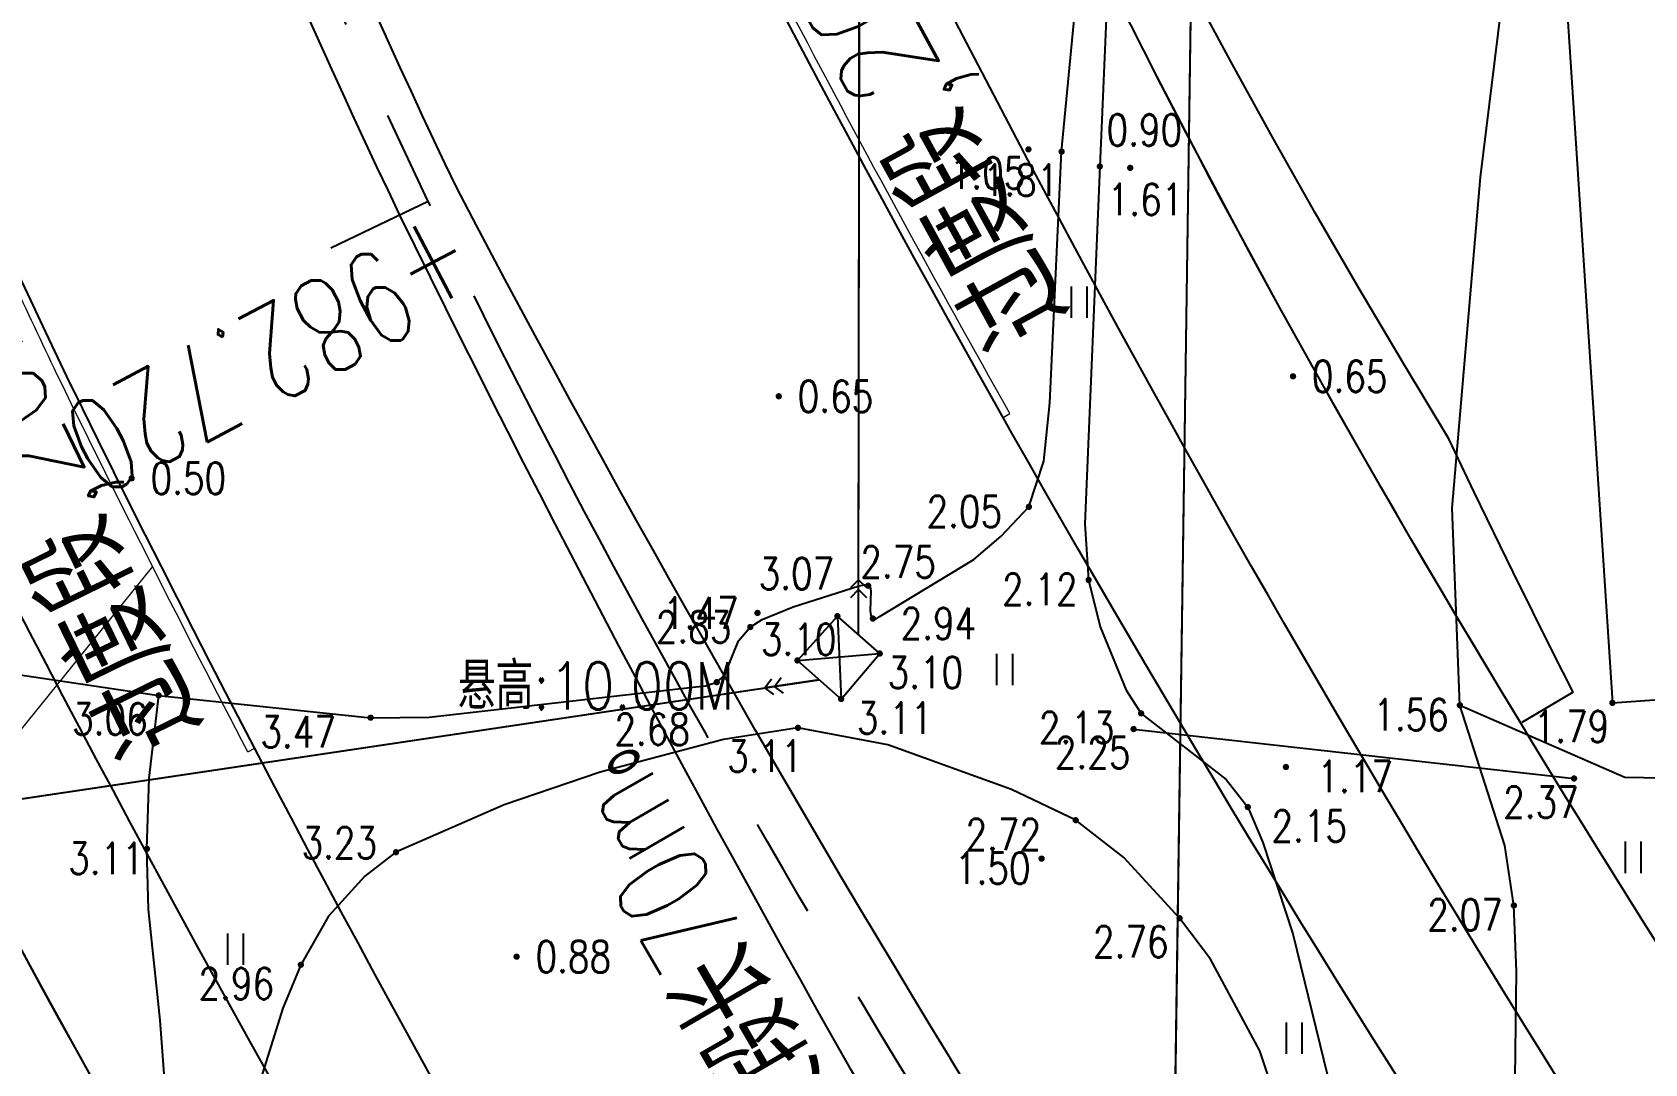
# Model space of a CAD drawing. Extents: x 500036 to 1001740, y 2543128 to 5086681.
# Drawn here: x 500744.7 to 500795.9, y 2543505.7 to 2543538.4 of the extents above; entities that cross this region are included whole.
import ezdxf
from ezdxf.enums import TextEntityAlignment as Align

# ---------------------------------------------------------------- set-up
doc = ezdxf.new("R2010")
doc.units = 0
doc.header["$LTSCALE"] = 0.5
doc.linetypes.add('CENTER', pattern=[50.8, 31.75, -6.35, 6.35, -6.35])
doc.layers.get('0').update_dxf_attribs({"linetype": 'CONTINUOUS', "lineweight": 5})
for name, color, linetype in [('0-文字', 7, 'CONTINUOUS'), ('GCD', 8, 'CONTINUOUS'), ('LJBX', 7, 'CONTINUOUS'), ('SPX', 4, 'CONTINUOUS'), ('station', 6, 'CONTINUOUS'), ('zhix', 2, 'CONTINUOUS'), ('分隔带', 3, 'CONTINUOUS'), ('地形图', 8, 'CONTINUOUS'), ('路基边线', 1, 'CONTINUOUS'), ('路面边线', 7, 'CONTINUOUS')]:
    doc.layers.add(name, color=color, linetype=linetype)
doc.layers.add('标注', color=4, linetype='CONTINUOUS', lineweight=15)
doc.layers.add('隧道', color=6, linetype='CONTINUOUS', lineweight=5)
doc.styles.add('GTF_XW', font='simplex1.shx', dxfattribs={"width": 0.7, "bigfont": 'hztxt.shx'})
doc.styles.add('HZ', font='romans.shx', dxfattribs={"width": 0.8, "bigfont": 'hztxt.shx'})
doc.styles.get("Standard").update_dxf_attribs({"font": 'simplex1.shx', "width": 0.7, "bigfont": 'hztxt.shx'})
doc.linetypes.add('10421', pattern='A,2,[150,AAA.SHX,S=1,R=0,X=0,Y=1],1e-11', length=2)
doc.linetypes.add('445', pattern='A,8,-0.5,[147,AAA.SHX,S=1,R=0,X=0,Y=0],-1.5', length=10)
doc.linetypes.add('732', pattern='A,9,-0.5,[162,AAA.SHX,S=1,R=0,X=0,Y=0],-0.5', length=10)

# ---------------------------------------------------------------- blocks, each defined once
blk = doc.blocks.new('GC200')
at = {"linetype": 'Continuous', "const_width": 0.2, "flags": 128}
blk.add_lwpolyline([(-0.1, 0, 1), (0.1, 0, 1)], format="xyb", close=True, dxfattribs=at)
blk = doc.blocks.new('gc121')
for p, q in [((-0.5, -1), (-0.5, 1)), ((0.5, -1), (0.5, 1))]:
    blk.add_line(p, q)
blk = doc.blocks.new('gc013a')
at = {"linetype": 'Continuous'}
blk.add_line((0.5, 0), (4, 0), dxfattribs=at)
at = {"linetype": 'Continuous', "flags": 128}
for points in [[(2.88, 0.5), (3.38, 0), (2.88, -0.5)], [(3.5, 0.5), (4, 0), (3.5, -0.5)]]:
    blk.add_lwpolyline(points, dxfattribs=at)

msp = doc.modelspace()

# ---------------------------------------------------------------- linework, layer by layer
at = {"layer": 'LJBX', "flags": 128}
for points in [[(500791.926, 2543516.476), (500791.338, 2543517.446), (500789.9, 2543519.848), (500788.44, 2543522.327), (500787.028, 2543524.768), (500785.641, 2543527.211), (500784.281, 2543529.656), (500782.949, 2543532.105), (500781.647, 2543534.555), (500780.376, 2543537.007), (500779.136, 2543539.463)], [(500774.434, 2543460.582), (500772.723, 2543463.053), (500771.019, 2543465.543), (500769.322, 2543468.053), (500767.634, 2543470.583), (500765.955, 2543473.132), (500764.284, 2543475.701), (500762.621, 2543478.289), (500760.968, 2543480.897), (500759.325, 2543483.524), (500757.69, 2543486.171), (500756.084, 2543488.847), (500754.44, 2543491.514), (500752.849, 2543494.226), (500751.257, 2543496.95), (500749.674, 2543499.694), (500748.103, 2543502.457), (500746.543, 2543505.24), (500744.995, 2543508.042), (500743.458, 2543510.864)]]:
    msp.add_lwpolyline(points, dxfattribs=at)
at = {"layer": 'SPX', "linetype": 'ByBlock'}
msp.add_line((500793.585, 2543517.456), (500791.961, 2543516.498), dxfattribs=at)
at = {"layer": 'SPX', "flags": 128}
for points in [[(500793.585, 2543517.456), (500792.942, 2543518.729), (500791.682, 2543521.27), (500790.447, 2543523.807), (500789.638, 2543525.497), (500788.199, 2543527.888), (500786.787, 2543530.281), (500785.402, 2543532.676), (500784.046, 2543535.073), (500782.721, 2543537.474), (500781.426, 2543539.877), (500780.581, 2543541.481), (500782.488, 2543545.112)], [(500793.585, 2543517.456), (500792.942, 2543518.729), (500791.682, 2543521.27), (500790.447, 2543523.807), (500789.638, 2543525.497), (500788.199, 2543527.888), (500786.787, 2543530.281), (500785.402, 2543532.676), (500784.046, 2543535.073), (500782.72, 2543537.474), (500781.426, 2543539.877)]]:
    msp.add_lwpolyline(points, dxfattribs=at)
at = {"layer": 'station', "color": 6}
msp.add_line((500757.239, 2543533.03), (500754.147, 2543531.549), dxfattribs=at)
at = {"layer": 'zhix', "linetype": 'CENTER', "flags": 128}
msp.add_lwpolyline([(500793.177, 2543473.03), (500792.623, 2543473.863), (500792.07, 2543474.696), (500791.517, 2543475.529), (500790.964, 2543476.363), (500790.411, 2543477.196), (500789.859, 2543478.029), (500789.306, 2543478.863), (500788.754, 2543479.697), (500788.203, 2543480.531), (500787.652, 2543481.365), (500787.101, 2543482.2), (500786.551, 2543483.035), (500786.001, 2543483.871), (500785.452, 2543484.707), (500784.904, 2543485.543), (500784.357, 2543486.38), (500783.81, 2543487.217), (500783.264, 2543488.055), (500782.719, 2543488.893), (500782.174, 2543489.732), (500781.631, 2543490.572), (500781.089, 2543491.412), (500780.548, 2543492.253), (500780.008, 2543493.094), (500779.469, 2543493.937), (500778.931, 2543494.78), (500778.395, 2543495.624), (500777.859, 2543496.468), (500777.326, 2543497.314), (500776.793, 2543498.161), (500776.262, 2543499.008), (500775.733, 2543499.856), (500775.205, 2543500.706), (500774.679, 2543501.556), (500774.154, 2543502.407), (500773.631, 2543503.26), (500773.11, 2543504.113), (500772.59, 2543504.968), (500772.073, 2543505.823), (500771.557, 2543506.68), (500771.044, 2543507.538), (500770.532, 2543508.397), (500770.022, 2543509.258), (500769.515, 2543510.119), (500769.009, 2543510.982), (500768.506, 2543511.846), (500768.006, 2543512.712), (500767.507, 2543513.579), (500767.011, 2543514.447), (500766.517, 2543515.317), (500766.026, 2543516.188), (500765.537, 2543517.06), (500765.051, 2543517.934), (500764.568, 2543518.81), (500764.087, 2543519.687), (500763.609, 2543520.565), (500763.134, 2543521.445), (500762.662, 2543522.326), (500762.193, 2543523.209), (500761.726, 2543524.094), (500761.263, 2543524.98), (500760.803, 2543525.868), (500760.346, 2543526.757), (500759.892, 2543527.648), (500759.441, 2543528.541), (500758.994, 2543529.436), (500758.55, 2543530.332), (500758.11, 2543531.229), (500757.673, 2543532.129), (500757.239, 2543533.03, -0.10866), (500732.772, 2543637.598), (500732.761, 2543638.598), (500732.753, 2543639.598), (500732.75, 2543640.598), (500732.75, 2543641.598), (500732.754, 2543642.598), (500732.762, 2543643.598), (500732.773, 2543644.598), (500732.788, 2543645.598), (500732.807, 2543646.598), (500732.829, 2543647.597), (500732.854, 2543648.597), (500732.883, 2543649.597), (500732.915, 2543650.596), (500732.951, 2543651.596), (500732.989, 2543652.595), (500733.031, 2543653.594), (500733.076, 2543654.593), (500733.124, 2543655.592), (500733.175, 2543656.59), (500733.228, 2543657.589), (500733.285, 2543658.587), (500733.344, 2543659.586), (500733.407, 2543660.584), (500733.471, 2543661.582), (500733.539, 2543662.579), (500733.609, 2543663.577), (500733.681, 2543664.574), (500733.756, 2543665.571), (500733.834, 2543666.568), (500733.913, 2543667.565), (500733.995, 2543668.562), (500734.079, 2543669.558), (500734.166, 2543670.555), (500734.254, 2543671.551), (500734.345, 2543672.547), (500734.437, 2543673.542), (500734.531, 2543674.538), (500734.628, 2543675.533), (500734.726, 2543676.528), (500734.826, 2543677.523), (500734.927, 2543678.518), (500735.031, 2543679.513), (500735.135, 2543680.507), (500735.242, 2543681.502), (500735.35, 2543682.496), (500735.459, 2543683.49), (500735.569, 2543684.484), (500735.681, 2543685.477), (500735.795, 2543686.471), (500735.909, 2543687.464), (500736.024, 2543688.458), (500736.141, 2543689.451), (500736.259, 2543690.444), (500736.377, 2543691.437), (500736.497, 2543692.43), (500736.617, 2543693.423), (500736.738, 2543694.415), (500736.86, 2543695.408), (500736.983, 2543696.4), (500737.106, 2543697.393), (500737.229, 2543698.385), (500737.354, 2543699.377), (500737.478, 2543700.369), (500737.603, 2543701.361), (500737.729, 2543702.354), (500737.855, 2543703.346), (500737.98, 2543704.338), (500738.107, 2543705.33), (500738.233, 2543706.322), (500738.359, 2543707.314), (500779.058, 2544027.005)], format="xyb", dxfattribs=at)
at = {"layer": '分隔带', "flags": 128}
for points in [[(500807.633, 2543483.347, -0.035754), (500772.892, 2543540.863, -0.108305), (500750.271, 2543637.815), (500750.26, 2543638.756)], [(500778.47, 2543463.092, -0.03434), (500741.486, 2543525.408, -0.108749), (500715.274, 2543637.382)], [(500791.511, 2543471.924, -0.034993), (500756.337, 2543532.598, -0.108661), (500731.772, 2543637.586)], [(500794.843, 2543474.137, -0.035001), (500758.141, 2543533.463, -0.108658), (500733.772, 2543637.611)]]:
    msp.add_lwpolyline(points, format="xyb", dxfattribs=at)
at = {"layer": '地形图', "linetype": 'Continuous'}
for p, q in [((500780.055, 2543441.378), (500783.502, 2543682.524)), ((500770.902, 2543521.028), (500770.977, 2543580.911)), ((500770.228, 2543519.871), (500770.346, 2543517.241)), ((500768.958, 2543518.466), (500771.572, 2543518.685)), ((500696.24, 2543506.896), (500767.921, 2543517.595))]:
    msp.add_line(p, q, dxfattribs=at)
at = {"layer": '地形图', "linetype": 'Continuous', "flags": 128}
for points in [[(500770.9, 2543519.278), (500770.979, 2543582.911), (500772.071, 2543641.748), (500772.956, 2543714.701), (500773.657, 2543768.872)], [(500694.262, 2543506.601), (500769.652, 2543517.854)]]:
    msp.add_lwpolyline(points, dxfattribs=at)
at = {"layer": '地形图', "color": 1, "linetype": 'Continuous', "flags": 128}
msp.add_lwpolyline([(500780.03, 2543439.629), (500783.527, 2543684.274)], dxfattribs=at)
at = {"layer": '地形图', "linetype": '10421', "flags": 128}
for points in [[(500651.629, 2543603.607), (500657.861, 2543601.668), (500658.273, 2543601.471), (500658.516, 2543601.254), (500658.622, 2543600.93), (500658.646, 2543600.554), (500658.384, 2543596.78), (500658.098, 2543596.242), (500657.348, 2543595.524), (500656.934, 2543595.001), (500656.652, 2543594.307), (500656.792, 2543593.879), (500657.878, 2543593.201), (500659.358, 2543592.59), (500661.336, 2543592.128), (500661.879, 2543592.106), (500662.568, 2543592.198), (500664.092, 2543592.353), (500666.258, 2543592.868), (500667.466, 2543593.231), (500672.879, 2543595.668), (500674.976, 2543596.541), (500681.17, 2543598.68), (500681.793, 2543598.785), (500682.453, 2543598.836), (500685.187, 2543598.693), (500686.581, 2543598.705), (500687.481, 2543599.089), (500688.528, 2543600.014), (500692.231, 2543604.714), (500693.536, 2543606.432), (500694.443, 2543608.14), (500697.113, 2543615.62), (500698.036, 2543617.637), (500699.049, 2543619.172), (500699.564, 2543619.597), (500700.145, 2543619.83), (500702.466, 2543620.565), (500704.484, 2543621.141), (500709.684, 2543621.976), (500711.256, 2543621.959), (500723.053, 2543621.05), (500725.897, 2543621.105), (500730.335, 2543621.544), (500732.055, 2543621.827), (500739.095, 2543623.127), (500740.093, 2543623.152), (500743.302, 2543622.858), (500744.322, 2543622.954), (500745.071, 2543623.249), (500746.126, 2543623.914), (500749.646, 2543626.467), (500751.041, 2543627.17), (500752.392, 2543627.4), (500754.916, 2543627.551), (500762.01, 2543627.389), (500762.701, 2543627.348), (500763.336, 2543627.23), (500764.923, 2543626.611), (500767.412, 2543625.399), (500767.783, 2543625.133), (500768.134, 2543624.759), (500768.295, 2543624.25), (500768.336, 2543623.553), (500767.77, 2543614.322), (500768.216, 2543607.634), (500768.53, 2543606.126), (500768.749, 2543605.683), (500769.123, 2543605.253), (500770.141, 2543604.404), (500771.157, 2543603.819), (500772.493, 2543603.26), (500773.543, 2543603.206), (500774.754, 2543603.378), (500778.993, 2543604.419), (500779.646, 2543604.612), (500780.275, 2543605.003), (500780.48, 2543605.506), (500780.595, 2543605.975), (500781.379, 2543612.171), (500781.549, 2543612.873), (500782.506, 2543615.937), (500782.628, 2543616.155), (500782.762, 2543616.326), (500783.082, 2543616.475), (500785.673, 2543616.915), (500785.951, 2543616.91), (500786.211, 2543616.86), (500786.317, 2543616.662), (500786.357, 2543616.35), (500786.443, 2543611.568), (500786.387, 2543610.342), (500786.242, 2543608.926), (500784.312, 2543594.884), (500783.466, 2543587.795), (500783.21, 2543584.221), (500782.621, 2543571.853), (500782.26, 2543569.353), (500781.973, 2543567.465), (500780.727, 2543562.334), (500780.312, 2543559.828), (500779.951, 2543557.29), (500779.273, 2543550.117), (500779.178, 2543548.483), (500778.561, 2543534.145), (500778.086, 2543522.801), (500778.206, 2543521.021), (500778.575, 2543519.536), (500779.399, 2543517.517), (500779.872, 2543516.786), (500782.57, 2543514.691), (500783.259, 2543513.812), (500783.741, 2543512.688), (500784.684, 2543509.79), (500786.521, 2543502.311), (500786.681, 2543501.133), (500786.569, 2543500.052), (500786.129, 2543498.407), (500784.697, 2543494.492), (500784.651, 2543493.744), (500784.722, 2543492.971), (500784.964, 2543491.823), (500785.079, 2543491.627), (500785.219, 2543491.461), (500785.572, 2543491.431), (500787.322, 2543491.665), (500788.044, 2543491.622), (500788.669, 2543491.418), (500788.993, 2543491.186), (500789.203, 2543490.799), (500789.257, 2543489.923), (500787.619, 2543464.343), (500786.91, 2543460.878), (500786.769, 2543459.701), (500786.638, 2543458.23), (500786.713, 2543455.948), (500786.608, 2543454.09), (500786.341, 2543452.651), (500786.082, 2543451.588), (500785.88, 2543451.163), (500785.636, 2543450.956), (500785.127, 2543450.694), (500783.724, 2543449.642), (500781.881, 2543448.618), (500779.27, 2543447.55), (500769.231, 2543443.02), (500757.701, 2543439.447), (500754.662, 2543438.383), (500753.141, 2543437.693), (500751.527, 2543436.741), (500748.434, 2543434.823), (500747.142, 2543433.801), (500746.768, 2543432.863), (500745.056, 2543425.785), (500744.448, 2543424.212), (500742.995, 2543422.625), (500738.215, 2543418.317), (500733.506, 2543414.596), (500729.301, 2543410.497), (500716.468, 2543394.053), (500713.877, 2543391.016), (500711.071, 2543388.079), (500699.609, 2543377.089), (500699.513, 2543376.74), (500699.494, 2543376.418), (500699.705, 2543375.968), (500700.372, 2543375.405), (500701.207, 2543374.961), (500701.748, 2543375.052), (500702.23, 2543375.247), (500715.338, 2543390.13), (500731.542, 2543408.611), (500733.982, 2543411.478), (500736.899, 2543414.663), (500744.156, 2543421.601), (500744.474, 2543421.785), (500744.753, 2543421.834), (500744.903, 2543421.737), (500745.045, 2543421.413), (500745.816, 2543411.735), (500746.046, 2543411.231), (500746.246, 2543410.933), (500746.975, 2543410.786), (500747.866, 2543410.927), (500748.446, 2543411.255), (500748.623, 2543411.886), (500748.333, 2543413.905), (500746.677, 2543420.82), (500746.356, 2543423.283), (500746.659, 2543425.698), (500747.888, 2543432.663), (500748.15, 2543433.317), (500748.62, 2543433.799), (500752.382, 2543436.346), (500753.26, 2543436.816), (500754.392, 2543437.208), (500755.594, 2543437.516), (500761.909, 2543438.704), (500765.654, 2543439.439), (500768.075, 2543440.117), (500772.67, 2543441.941), (500780.368, 2543444.936), (500783.282, 2543446.321), (500785.34, 2543447.504), (500786.384, 2543448.408), (500787.254, 2543449.745), (500789.917, 2543458.761), (500790.751, 2543463.582), (500790.981, 2543465.328), (500791.302, 2543469.661), (500791.794, 2543508.587), (500791.708, 2543510.688), (500791.424, 2543512.587), (500789.993, 2543517.044), (500789.743, 2543523.296), (500790.651, 2543533.807), (500791.77, 2543542.912), (500803.865, 2543624.262), (500804.791, 2543626.73), (500805.977, 2543627.956), (500807.359, 2543628.501), (500810.847, 2543628.626), (500839.481, 2543626.91), (500850.889, 2543625.662), (500876.41, 2543623.576), (500886.321, 2543622.634), (500901.728, 2543621.329)], [(500750.994, 2543487.502), (500749.253, 2543487.477), (500748.692, 2543487.67), (500748.39, 2543487.98), (500748.267, 2543488.363), (500748.205, 2543488.735), (500748.701, 2543497.673), (500748.961, 2543503.321), (500748.896, 2543504.767), (500748.729, 2543507.044), (500748.352, 2543510.559), (500748.305, 2543512.484), (500748.375, 2543514.728), (500748.678, 2543517.355)]]:
    msp.add_lwpolyline(points, dxfattribs=at)
at = {"layer": '地形图', "linetype": 'Continuous', "elevation": 2.691, "flags": 128}
msp.add_lwpolyline([(500835.116, 2543625.27), (500807.535, 2543626.443), (500793.22, 2543541.825), (500794.837, 2543517.119), (500836.503, 2543520.091), (500841.868, 2543527.894)], close=True, dxfattribs=at)
at = {"layer": '地形图', "linetype": '10421', "flags": 128}
for points in [[(500739.919, 2543519.031), (500743.997, 2543518.055), (500748.678, 2543517.355), (500755.407, 2543516.649), (500757.271, 2543516.662), (500765.73, 2543517.625), (500766.044, 2543517.664), (500766.398, 2543517.777), (500766.568, 2543517.927), (500766.688, 2543518.092), (500767.09, 2543519.09), (500767.463, 2543519.526), (500767.843, 2543519.765), (500768.822, 2543520.163), (500770.922, 2543520.833), (500771.086, 2543520.863), (500771.207, 2543520.838), (500771.268, 2543520.787), (500771.289, 2543520.675), (500771.27, 2543520.039), (500771.285, 2543519.89), (500771.355, 2543519.795), (500771.459, 2543519.789), (500771.554, 2543519.847), (500774.563, 2543521.668), (500775.432, 2543522.408), (500776.309, 2543523.341), (500776.784, 2543524.791), (500776.978, 2543526.644), (500777.348, 2543534.617), (500778.639, 2543548.064), (500779.548, 2543560.513), (500779.779, 2543562.602), (500780.376, 2543566.191), (500780.566, 2543568.271), (500780.471, 2543569.266), (500780.25, 2543570.402), (500779.852, 2543571.195), (500779.287, 2543571.741), (500776.567, 2543572.762), (500775.113, 2543573.401), (500773.475, 2543574.219), (500772.349, 2543574.831), (500771.587, 2543575.295), (500770.789, 2543576.049), (500770.435, 2543577.363), (500770.503, 2543579.664), (500770.416, 2543580.331), (500770.145, 2543580.805), (500769.106, 2543581.588), (500766.743, 2543583.037), (500765.394, 2543583.711), (500763.855, 2543584.11), (500761.793, 2543584.47), (500759.522, 2543584.632), (500757.921, 2543584.654), (500745.95, 2543583.754), (500742.819, 2543583.378), (500740.194, 2543582.832), (500738.592, 2543582.318), (500737.752, 2543581.822), (500736.322, 2543580.892), (500735.314, 2543580.046), (500735.351, 2543578.861), (500733.812, 2543578.676), (500732.845, 2543577.831), (500731.903, 2543576.669), (500730.392, 2543573.878), (500729.65, 2543572.888), (500728.067, 2543571.099), (500727.546, 2543570.042), (500727.481, 2543568.775), (500727.657, 2543566.9), (500727.715, 2543566.001), (500727.707, 2543564.539), (500727.293, 2543558.268), (500726.585, 2543547.098), (500726.234, 2543536.95), (500726.274, 2543535.643), (500726.347, 2543534.652), (500726.448, 2543534.337), (500726.63, 2543533.895), (500727.22, 2543533.054), (500727.489, 2543532.535), (500727.689, 2543531.911), (500727.912, 2543529.819), (500728.094, 2543529.009), (500728.856, 2543527.933), (500731.717, 2543524.904), (500735.689, 2543521.014), (500737.218, 2543519.953)], [(500783.911, 2543491.692), (500783.84, 2543492.341), (500783.561, 2543493.216), (500783.233, 2543493.955), (500783.182, 2543494.601), (500783.245, 2543495.853), (500784.018, 2543500.06), (500784.315, 2543502.076), (500784.36, 2543503.51), (500784.125, 2543504.601), (500783.636, 2543506.073), (500782.071, 2543508.978), (500781.094, 2543510.282), (500779.326, 2543512.209), (500777.795, 2543513.393), (500775.751, 2543514.372), (500771.834, 2543515.782), (500768.976, 2543516.326), (500766.617, 2543515.955), (500762.699, 2543514.92), (500759.651, 2543513.884), (500756.213, 2543512.377), (500755.224, 2543511.617), (500754.069, 2543510.349), (500753.192, 2543508.806), (500752.615, 2543507.427), (500751.811, 2543504.859), (500751.315, 2543502.352), (500751.189, 2543500.353), (500751.266, 2543495.241), (500751.026, 2543489.481), (500750.994, 2543487.502), (500750.981, 2543485.992), (500751.342, 2543482.247), (500752.336, 2543477.262), (500752.533, 2543475.421), (500753.623, 2543464.54), (500753.686, 2543462.48), (500753.699, 2543461.317), (500753.75, 2543459.75), (500754.332, 2543456.371), (500754.758, 2543455.128), (500755.203, 2543454.124), (500755.819, 2543453.455), (500756.606, 2543452.369), (500757.333, 2543451.038), (500757.709, 2543449.737), (500757.973, 2543448.298), (500758.346, 2543447.69), (500759.29, 2543447.081), (500760.391, 2543446.718), (500761.376, 2543446.453), (500762.444, 2543446.514), (500765.481, 2543447.126), (500769.299, 2543447.69), (500774.053, 2543448.517), (500775.346, 2543448.798), (500776.473, 2543449.277), (500778.554, 2543450.536), (500779.639, 2543451.453), (500779.958, 2543452.032), (500780.121, 2543452.564), (500780.51, 2543454.696), (500780.693, 2543457.013), (500782.884, 2543486.483), (500783.074, 2543487.99), (500783.266, 2543489.165), (500783.799, 2543491.001)]]:
    msp.add_lwpolyline(points, close=True, dxfattribs=at)
at = {"layer": '地形图', "linetype": 'Continuous', "flags": 128}
msp.add_lwpolyline([(500770.228, 2543519.871), (500768.958, 2543518.466), (500770.346, 2543517.241), (500771.572, 2543518.685)], close=True, dxfattribs=at)
at = {"layer": '地形图', "linetype": '445', "flags": 128}
msp.add_lwpolyline([(500789.993, 2543517.044), (500795.231, 2543514.761), (500841.318, 2543513.945)], dxfattribs=at)
at = {"layer": '地形图', "linetype": '732', "flags": 128}
msp.add_lwpolyline([(500779.633, 2543516.288), (500793.618, 2543514.719)], dxfattribs=at)
at = {"layer": '路基边线', "flags": 128}
msp.add_lwpolyline([(500774.435, 2543460.581, -0.034965), (500736.986, 2543523.229, -0.108773), (500710.274, 2543637.32)], format="xyb", dxfattribs=at)
msp.add_lwpolyline([(500796.362, 2543509.309), (500795.849, 2543510.124), (500795.339, 2543510.938), (500794.831, 2543511.752), (500794.325, 2543512.565), (500793.822, 2543513.379), (500793.32, 2543514.193), (500792.821, 2543515.006), (500792.324, 2543515.82), (500791.83, 2543516.633), (500791.338, 2543517.446), (500790.849, 2543518.259), (500790.362, 2543519.073), (500789.877, 2543519.886), (500789.396, 2543520.7), (500788.917, 2543521.513), (500788.44, 2543522.327), (500787.967, 2543523.14), (500787.496, 2543523.954), (500787.028, 2543524.768), (500786.563, 2543525.582), (500786.1, 2543526.396), (500785.641, 2543527.211), (500785.185, 2543528.026), (500784.731, 2543528.841), (500784.281, 2543529.656), (500783.834, 2543530.471), (500783.39, 2543531.287), (500782.95, 2543532.103), (500782.512, 2543532.919), (500782.078, 2543533.736), (500781.648, 2543534.553), (500781.221, 2543535.37), (500780.797, 2543536.188), (500780.376, 2543537.006), (500779.96, 2543537.824), (500779.546, 2543538.643)], dxfattribs=at)
at = {"layer": '路面边线', "flags": 128}
for points in [[(500804.378, 2543481.002, -0.034886), (500768.645, 2543538.733, -0.108411), (500745.521, 2543637.756)], [(500781.782, 2543465.335, -0.035019), (500745.761, 2543527.478, -0.108724), (500720.023, 2543637.44)]]:
    msp.add_lwpolyline(points, format="xyb", dxfattribs=at)
at = {"layer": '隧道'}
for p, q in [((500775.491, 2543526.178), (500775.708, 2543526.3)), ((500751.507, 2543515.562), (500751.729, 2543515.677))]:
    msp.add_line(p, q, dxfattribs=at)
at = {"layer": '隧道', "color": 7}
msp.add_line((500748.484, 2543521.446), (500719.753, 2543485.929), dxfattribs=at)
at = {"layer": '隧道', "flags": 128}
for points in [[(500775.708, 2543526.3, -0.007337), (500768.868, 2543538.845, -0.006047), (500766.462, 2543544.048, -0.006047)], [(500751.507, 2543515.562, -0.00644), (500745.536, 2543527.369, -0.006337), (500742.734, 2543533.418, -0.006337)]]:
    msp.add_lwpolyline(points, format="xyb", dxfattribs=at)

# ---------------------------------------------------------------- block references
at = {"layer": '地形图', "linetype": 'Continuous'}
ref = msp.add_blockref('GC200', (500779.526, 2543534.101, 0.899), dxfattribs=dict(at, xscale=0.5, yscale=0.5, zscale=0.5))
ref.add_attrib('height', '0.90', dxfattribs={"layer": 'GCD', "linetype": 'Continuous', "height": 1, "style": 'HZ', "width": 0.8}).set_placement((500778.776, 2543535.301, 0.9), align=Align.MIDDLE_LEFT)
ref = msp.add_blockref('GC200', (500776.294, 2543534.689, 1.048), dxfattribs=dict(at, xscale=0.5, yscale=0.5, zscale=0.5))
ref.add_attrib('height', '1.05', dxfattribs={"layer": 'GCD', "linetype": 'Continuous', "height": 1, "style": 'HZ', "width": 0.8}).set_placement((500773.794, 2543533.939, 1.05), align=Align.MIDDLE_LEFT)
ref = msp.add_blockref('GC200', (500777.348, 2543534.617, 1.807), dxfattribs=dict(at, xscale=0.5, yscale=0.5, zscale=0.5))
ref.add_attrib('height', '1.81', dxfattribs={"layer": 'GCD', "linetype": 'Continuous', "height": 1, "style": 'HZ', "width": 0.8}).set_placement((500774.848, 2543533.717, 1.81), align=Align.MIDDLE_LEFT)
ref = msp.add_blockref('GC200', (500778.561, 2543534.145, 1.606), dxfattribs=dict(at, xscale=0.5, yscale=0.5, zscale=0.5))
ref.add_attrib('height', '1.61', dxfattribs={"layer": 'GCD', "linetype": 'Continuous', "height": 1, "style": 'HZ', "width": 0.8}).set_placement((500778.811, 2543533.095, 1.61), align=Align.MIDDLE_LEFT)
at = {"layer": '地形图', "linetype": 'Continuous', "xscale": 0.5, "yscale": 0.5}
for p in [(500777.91, 2543529.84), (500775.545, 2543518.18), (500795.502, 2543512.215), (500751.124, 2543509.302), (500784.737, 2543506.477)]:
    msp.add_blockref('gc121', p, dxfattribs=at)
at = {"layer": '地形图', "linetype": 'Continuous'}
ref = msp.add_blockref('GC200', (500784.696, 2543527.484, 0.65), dxfattribs=dict(at, xscale=0.5, yscale=0.5, zscale=0.5))
ref.add_attrib('height', '0.65', dxfattribs={"layer": 'GCD', "linetype": 'Continuous', "height": 1, "style": 'HZ', "width": 0.8}).set_placement((500785.296, 2543527.484, 0.65), align=Align.MIDDLE_LEFT)
ref = msp.add_blockref('GC200', (500768.367, 2543526.851, 0.65), dxfattribs=dict(at, xscale=0.5, yscale=0.5, zscale=0.5))
ref.add_attrib('height', '0.65', dxfattribs={"layer": 'GCD', "linetype": 'Continuous', "height": 1, "style": 'HZ', "width": 0.8}).set_placement((500768.967, 2543526.851, 0.65), align=Align.MIDDLE_LEFT)
ref = msp.add_blockref('GC200', (500747.821, 2543524.247, 0.5), dxfattribs=dict(at, xscale=0.5, yscale=0.5, zscale=0.5))
ref.add_attrib('height', '0.50', dxfattribs={"layer": 'GCD', "linetype": 'Continuous', "height": 1, "style": 'HZ', "width": 0.8}).set_placement((500748.421, 2543524.247, 0.5), align=Align.MIDDLE_LEFT)
ref = msp.add_blockref('GC200', (500776.309, 2543523.341, 2.047), dxfattribs=dict(at, xscale=0.5, yscale=0.5, zscale=0.5))
ref.add_attrib('height', '2.05', dxfattribs={"layer": 'GCD', "linetype": 'Continuous', "height": 1, "style": 'HZ', "width": 0.8}).set_placement((500773.059, 2543523.191, 2.05), align=Align.MIDDLE_LEFT)
ref = msp.add_blockref('GC200', (500771.207, 2543520.838, 2.754), dxfattribs=dict(at, xscale=0.5, yscale=0.5, zscale=0.5))
ref.add_attrib('height', '2.75', dxfattribs={"layer": 'GCD', "linetype": 'Continuous', "height": 1, "style": 'HZ', "width": 0.8}).set_placement((500770.957, 2543521.588, 2.75), align=Align.MIDDLE_LEFT)
ref = msp.add_blockref('GC200', (500770.228, 2543519.871, 3.068), dxfattribs=dict(at, xscale=0.5, yscale=0.5, zscale=0.5))
ref.add_attrib('height', '3.07', dxfattribs={"layer": 'GCD', "linetype": 'Continuous', "height": 1, "style": 'HZ', "width": 0.8}).set_placement((500767.728, 2543521.221, 3.07), align=Align.MIDDLE_LEFT)
ref = msp.add_blockref('GC200', (500778.206, 2543521.021, 2.123), dxfattribs=dict(at, xscale=0.5, yscale=0.5, zscale=0.5))
ref.add_attrib('height', '2.12', dxfattribs={"layer": 'GCD', "linetype": 'Continuous', "height": 1, "style": 'HZ', "width": 0.8}).set_placement((500775.456, 2543520.721, 2.12), align=Align.MIDDLE_LEFT)
at = {"layer": '地形图', "linetype": 'Continuous', "yscale": 0.5}
for p, xscale, rotation in [((500770.9, 2543519.028), 0.5000000001541595, 89.92883119148797), ((500769.899, 2543517.89), 0.4999999999483324, 188.4891380388181)]:
    msp.add_blockref('gc013a', p, dxfattribs=dict(at, xscale=xscale, rotation=rotation))
at = {"layer": '地形图', "linetype": 'Continuous'}
ref = msp.add_blockref('GC200', (500767.463, 2543519.526, 2.826), dxfattribs=dict(at, xscale=0.5, yscale=0.5, zscale=0.5))
ref.add_attrib('height', '2.83', dxfattribs={"layer": 'GCD', "linetype": 'Continuous', "height": 1, "style": 'HZ', "width": 0.8}).set_placement((500764.463, 2543519.526, 2.83), align=Align.MIDDLE_LEFT)
ref = msp.add_blockref('GC200', (500767.691, 2543519.974, 1.473), dxfattribs=dict(at, xscale=0.5, yscale=0.5, zscale=0.5))
ref.add_attrib('height', '1.47', dxfattribs={"layer": 'GCD', "linetype": 'Continuous', "height": 1, "style": 'HZ', "width": 0.8}).set_placement((500764.691, 2543519.974, 1.47), align=Align.MIDDLE_LEFT)
ref = msp.add_blockref('GC200', (500771.355, 2543519.795, 2.936), dxfattribs=dict(at, xscale=0.5, yscale=0.5, zscale=0.5))
ref.add_attrib('height', '2.94', dxfattribs={"layer": 'GCD', "linetype": 'Continuous', "height": 1, "style": 'HZ', "width": 0.8}).set_placement((500772.236, 2543519.637, 2.94), align=Align.MIDDLE_LEFT)
ref = msp.add_blockref('GC200', (500768.958, 2543518.466, 3.104), dxfattribs=dict(at, xscale=0.5, yscale=0.5, zscale=0.5))
ref.add_attrib('height', '3.10', dxfattribs={"layer": 'GCD', "linetype": 'Continuous', "height": 1, "style": 'HZ', "width": 0.8}).set_placement((500767.799, 2543519.137, 3.104), align=Align.MIDDLE_LEFT)
ref = msp.add_blockref('GC200', (500771.572, 2543518.685, 3.104), dxfattribs=dict(at, xscale=0.5, yscale=0.5, zscale=0.5))
ref.add_attrib('height', '3.10', dxfattribs={"layer": 'GCD', "linetype": 'Continuous', "height": 1, "style": 'HZ', "width": 0.8}).set_placement((500771.822, 2543518.085, 3.1), align=Align.MIDDLE_LEFT)
ref = msp.add_blockref('GC200', (500748.678, 2543517.355, 3.056), dxfattribs=dict(at, xscale=0.5, yscale=0.5, zscale=0.5))
ref.add_attrib('height', '3.06', dxfattribs={"layer": 'GCD', "linetype": 'Continuous', "height": 1, "style": 'HZ', "width": 0.8}).set_placement((500745.928, 2543516.605, 3.06), align=Align.MIDDLE_LEFT)
ref = msp.add_blockref('GC200', (500766.398, 2543517.777, 2.682), dxfattribs=dict(at, xscale=0.5, yscale=0.5, zscale=0.5))
ref.add_attrib('height', '2.68', dxfattribs={"layer": 'GCD', "linetype": 'Continuous', "height": 1, "style": 'HZ', "width": 0.8}).set_placement((500763.148, 2543516.277, 2.68), align=Align.MIDDLE_LEFT)
ref = msp.add_blockref('GC200', (500770.346, 2543517.241, 3.106), dxfattribs=dict(at, xscale=0.5, yscale=0.5, zscale=0.5))
ref.add_attrib('height', '3.11', dxfattribs={"layer": 'GCD', "linetype": 'Continuous', "height": 1, "style": 'HZ', "width": 0.8}).set_placement((500770.846, 2543516.641, 3.11), align=Align.MIDDLE_LEFT)
ref = msp.add_blockref('GC200', (500789.993, 2543517.044, 1.558), dxfattribs=dict(at, xscale=0.5, yscale=0.5, zscale=0.5))
ref.add_attrib('height', '1.56', dxfattribs={"layer": 'GCD', "linetype": 'Continuous', "height": 1, "style": 'HZ', "width": 0.8}).set_placement((500787.243, 2543516.744, 1.56), align=Align.MIDDLE_LEFT)
ref = msp.add_blockref('GC200', (500794.837, 2543517.119, 1.793), dxfattribs=dict(at, xscale=0.5, yscale=0.5, zscale=0.5))
ref.add_attrib('height', '1.79', dxfattribs={"layer": 'GCD', "linetype": 'Continuous', "height": 1, "style": 'HZ', "width": 0.8}).set_placement((500792.337, 2543516.369, 1.79), align=Align.MIDDLE_LEFT)
ref = msp.add_blockref('GC200', (500755.407, 2543516.649, 3.474), dxfattribs=dict(at, xscale=0.5, yscale=0.5, zscale=0.5))
ref.add_attrib('height', '3.47', dxfattribs={"layer": 'GCD', "linetype": 'Continuous', "height": 1, "style": 'HZ', "width": 0.8}).set_placement((500751.907, 2543516.199, 3.47), align=Align.MIDDLE_LEFT)
ref = msp.add_blockref('GC200', (500779.872, 2543516.786, 2.127), dxfattribs=dict(at, xscale=0.5, yscale=0.5, zscale=0.5))
ref.add_attrib('height', '2.13', dxfattribs={"layer": 'GCD', "linetype": 'Continuous', "height": 1, "style": 'HZ', "width": 0.8}).set_placement((500776.622, 2543516.336, 2.13), align=Align.MIDDLE_LEFT)
ref = msp.add_blockref('GC200', (500768.976, 2543516.326, 3.109), dxfattribs=dict(at, xscale=0.5, yscale=0.5, zscale=0.5))
ref.add_attrib('height', '3.11', dxfattribs={"layer": 'GCD', "linetype": 'Continuous', "height": 1, "style": 'HZ', "width": 0.8}).set_placement((500766.726, 2543515.426, 3.11), align=Align.MIDDLE_LEFT)
ref = msp.add_blockref('GC200', (500779.633, 2543516.288, 2.247), dxfattribs=dict(at, xscale=0.5, yscale=0.5, zscale=0.5))
ref.add_attrib('height', '2.25', dxfattribs={"layer": 'GCD', "linetype": 'Continuous', "height": 1, "style": 'HZ', "width": 0.8}).set_placement((500777.133, 2543515.538, 2.25), align=Align.MIDDLE_LEFT)
ref = msp.add_blockref('GC200', (500784.47, 2543515.083, 1.168), dxfattribs=dict(at, xscale=0.5, yscale=0.5, zscale=0.5))
ref.add_attrib('height', '1.17', dxfattribs={"layer": 'GCD', "linetype": 'Continuous', "height": 1, "style": 'HZ', "width": 0.8}).set_placement((500785.47, 2543514.783, 1.17), align=Align.MIDDLE_LEFT)
ref = msp.add_blockref('GC200', (500793.618, 2543514.719, 2.374), dxfattribs=dict(at, xscale=0.5, yscale=0.5, zscale=0.5))
ref.add_attrib('height', '2.37', dxfattribs={"layer": 'GCD', "linetype": 'Continuous', "height": 1, "style": 'HZ', "width": 0.8}).set_placement((500791.368, 2543513.969, 2.37), align=Align.MIDDLE_LEFT)
ref = msp.add_blockref('GC200', (500783.259, 2543513.812, 2.147), dxfattribs=dict(at, xscale=0.5, yscale=0.5, zscale=0.5))
ref.add_attrib('height', '2.15', dxfattribs={"layer": 'GCD', "linetype": 'Continuous', "height": 1, "style": 'HZ', "width": 0.8}).set_placement((500784.009, 2543513.212, 2.15), align=Align.MIDDLE_LEFT)
ref = msp.add_blockref('GC200', (500777.795, 2543513.393, 2.715), dxfattribs=dict(at, xscale=0.5, yscale=0.5, zscale=0.5))
ref.add_attrib('height', '2.72', dxfattribs={"layer": 'GCD', "linetype": 'Continuous', "height": 1, "style": 'HZ', "width": 0.8}).set_placement((500774.295, 2543512.943, 2.72), align=Align.MIDDLE_LEFT)
ref = msp.add_blockref('GC200', (500756.213, 2543512.377, 3.229), dxfattribs=dict(at, xscale=0.5, yscale=0.5, zscale=0.5))
ref.add_attrib('height', '3.23', dxfattribs={"layer": 'GCD', "linetype": 'Continuous', "height": 1, "style": 'HZ', "width": 0.8}).set_placement((500753.213, 2543512.677, 3.23), align=Align.MIDDLE_LEFT)
ref = msp.add_blockref('GC200', (500748.305, 2543512.484, 3.105), dxfattribs=dict(at, xscale=0.5, yscale=0.5, zscale=0.5))
ref.add_attrib('height', '3.11', dxfattribs={"layer": 'GCD', "linetype": 'Continuous', "height": 1, "style": 'HZ', "width": 0.8}).set_placement((500745.805, 2543512.184, 3.11), align=Align.MIDDLE_LEFT)
ref = msp.add_blockref('GC200', (500776.712, 2543512.174, 1.502), dxfattribs=dict(at, xscale=0.5, yscale=0.5, zscale=0.5))
ref.add_attrib('height', '1.50', dxfattribs={"layer": 'GCD', "linetype": 'Continuous', "height": 1, "style": 'HZ', "width": 0.8}).set_placement((500773.962, 2543511.874, 1.5), align=Align.MIDDLE_LEFT)
ref = msp.add_blockref('GC200', (500791.708, 2543510.688, 2.072), dxfattribs=dict(at, xscale=0.5, yscale=0.5, zscale=0.5))
ref.add_attrib('height', '2.07', dxfattribs={"layer": 'GCD', "linetype": 'Continuous', "height": 1, "style": 'HZ', "width": 0.8}).set_placement((500788.958, 2543510.388, 2.07), align=Align.MIDDLE_LEFT)
ref = msp.add_blockref('GC200', (500781.094, 2543510.282, 2.756), dxfattribs=dict(at, xscale=0.5, yscale=0.5, zscale=0.5))
ref.add_attrib('height', '2.76', dxfattribs={"layer": 'GCD', "linetype": 'Continuous', "height": 1, "style": 'HZ', "width": 0.8}).set_placement((500778.344, 2543509.532, 2.76), align=Align.MIDDLE_LEFT)
ref = msp.add_blockref('GC200', (500760.042, 2543509.062, 0.88), dxfattribs=dict(at, xscale=0.5, yscale=0.5, zscale=0.5))
ref.add_attrib('height', '0.88', dxfattribs={"layer": 'GCD', "linetype": 'Continuous', "height": 1, "style": 'HZ', "width": 0.8}).set_placement((500760.642, 2543509.062, 0.88), align=Align.MIDDLE_LEFT)
ref = msp.add_blockref('GC200', (500753.192, 2543508.806, 2.964), dxfattribs=dict(at, xscale=0.5, yscale=0.5, zscale=0.5))
ref.add_attrib('height', '2.96', dxfattribs={"layer": 'GCD', "linetype": 'Continuous', "height": 1, "style": 'HZ', "width": 0.8}).set_placement((500749.942, 2543508.206, 2.96), align=Align.MIDDLE_LEFT)

# ---------------------------------------------------------------- texts
at = {"layer": '0-文字', "ltscale": 1000, "width": 0.7}
msp.add_text('中央分隔带由4米变为2米，渐变段长70m。', height=3, rotation=120.1269, dxfattribs=at).set_placement((500761.835, 2543516.267), align=Align.MIDDLE_RIGHT)
at = {"layer": 'station', "color": 6, "style": 'GTF_XW', "width": 0.7}
msp.add_text('+982.720', height=3, rotation=207.7061, dxfattribs=at).set_placement((500751.611, 2543529.519), align=Align.CENTER)
at = {"layer": '地形图', "linetype": 'Continuous', "style": 'HZ', "width": 0.8}
msp.add_text('悬高:10.00M', height=1.5, dxfattribs=at).set_placement((500762.564, 2543517.737), align=Align.MIDDLE)
at = {"layer": '标注', "color": 7, "width": 0.85}
for rotation, p in [(118.7824, (500777.81, 2543529.549)), (116.1154, (500750.308, 2543516.458))]:
    msp.add_text('过度段,20m', height=3, rotation=rotation, dxfattribs=at).set_placement(p)

doc.saveas('drawing.dxf')
